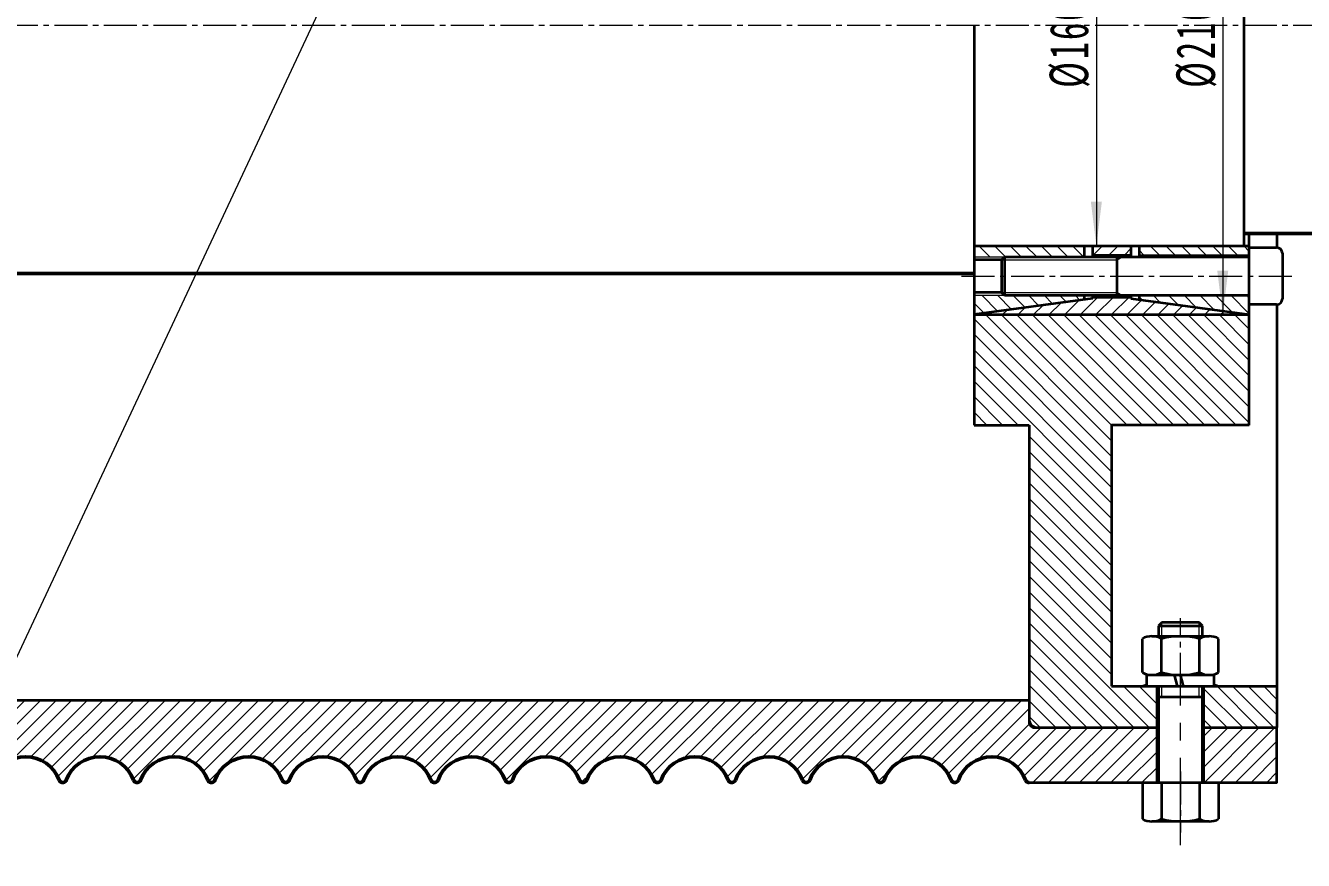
# Model space of a CAD drawing. Header units: millimetres. Extents: x -2378 to 2378, y -1682 to 1682.
# Drawn here: x 52.7 to 516.9, y 616.6 to 919.8 of the extents above; entities that cross this region are included whole.
import ezdxf

# ---------------------------------------------------------------- set-up
doc = ezdxf.new("R2010")
doc.units = ezdxf.units.MM
doc.linetypes.add('CENTER', pattern=[50.799999713897705, 31.75, -6.349999904632568, 6.349999904632568, -6.349999904632568])
doc.linetypes.add('点画线', pattern=[18, 12, -2, 2, -2])
doc.layers.get('0').update_dxf_attribs({"lineweight": 35})
for name, color, linetype, lineweight in [('中心线', 1, 'CENTER', 15), ('中心线层', 1, '点画线', 18), ('剖面线层', 4, 'Continuous', 18), ('尺寸线层', 3, 'Continuous', 18), ('粗实线', 7, 'Continuous', 50), ('粗实线层', 7, 'Continuous', 35), ('细实线', 7, 'Continuous', 18), ('细实线层', 7, 'Continuous', 18)]:
    doc.layers.add(name, color=color, linetype=linetype, lineweight=lineweight)
doc.styles.add('标准', font='', dxfattribs={"width": 0.667})
doc.styles.get('标准').set_extended_font_data('宋体')
doc.dimstyles.new('标准', dxfattribs={"dimscale": 4, "dimtxt": 3.5, "dimasz": 4, "dimexe": 2, "dimexo": 0, "dimtad": 1, "dimdsep": 46, "dimtxsty": '标准', "dimblk": '_CAXARROW', "dimcen": 0, "dimdle": 6, "dimazin": 2, "dimtfac": 0.7071067811865475, "dimtdec": 3, "dimtmove": 2, "dimatfit": 3, "dimfxl": 1, "dimfrac": 2, "dimtolj": 1, "dimarcsym": 1})
pattern_1 = [(45, (0, 0), (-2.82842712474619, 2.82842712474619), [])]
pattern_2 = [(135, (0, 0), (-2.82842712474619, -2.82842712474619), [])]

# ---------------------------------------------------------------- blocks, each defined once
blk = doc.blocks.new('*X3')
at = {"layer": '中心线层'}
blk.add_line((0, -4), (0, 18.1), dxfattribs=at)
at = {"layer": '粗实线层'}
for p, q in [((-10.39230484541326, 14.1), (10.39230484541326, 14.1)), ((-13.85640646055102, 0.9282032302755097), (-13.85640646055102, 13.17179676972449)), ((-6.92820323027551, 0.9282032302755097), (-6.92820323027551, 13.17179676972449)), ((6.92820323027551, 0.9282032302755097), (6.92820323027551, 13.17179676972449)), ((13.85640646055102, 0.9282032302755097), (13.85640646055102, 13.17179676972449)), ((-10.39230484541326, 0), (10.39230484541326, 0))]:
    blk.add_line(p, q, dxfattribs=at)
for centre, radius, start, end in [((-10.39230484541326, 7.17179676972449), 6.928203230275511, 60.00000000000021, 120.0000000000001), ((0, -12.22050807568877), 26.32050807568877, 74.73851957513979, 105.26148042486), ((10.39230484541326, 7.17179676972449), 6.928203230275511, 60.00000000000006, 120.0000000000001), ((-10.39230484541326, 6.92820323027551), 6.928203230275511, 239.9999999999999, 299.9999999999998), ((0, 26.32050807568877), 26.32050807568877, 254.7385195751399, 285.2614804248602), ((10.39230484541326, 6.92820323027551), 6.928203230275509, 239.9999999999999, 299.9999999999998)]:
    blk.add_arc(centre, radius, start, end, dxfattribs=at)
blk = doc.blocks.new('*X18')
at = {"layer": '中心线层', "linetype": '点画线', "lineweight": 18}
blk.add_line((0, -3), (0, 7.1), dxfattribs=at)
at = {"layer": '粗实线层'}
for p, q in [((-12.2, 4.1), (12.2, 4.1)), ((-12.2, 0), (-12.2, 4.1)), ((-12.2, 0), (12.2, 0)), ((-1.061158084920335, 0), (-2.159749773887938, 4.1)), ((0.9189898589722549, 0.5305790424601675), (-0.03743360404726803, 4.1)), ((1.061158084920335, 0), (0.9189898589722549, 0.5305790424601675)), ((12.2, 0), (12.2, 4.1))]:
    blk.add_line(p, q, dxfattribs=at)
blk = doc.blocks.new('*X19')
at = {"layer": '尺寸线层', "linetype": 'Continuous'}
for points in [[(-1772.443633185112, 277.153458607589), (-1756.443633185112, 279.153458607589), (-1756.443633185112, 275.153458607589)], [(787.5565276816749, 277.153458607589), (771.5565276816751, 279.153458607589), (771.5565276816751, 275.153458607589)]]:
    blk.add_hatch(color=0, dxfattribs=at).paths.add_polyline_path(points, flags=0)
at = {"layer": '尺寸线层', "color": 0, "linetype": 'Continuous'}
for p, q in [((-1772.443633185112, 839.3404334212019), (-1772.443633185112, 269.153458607589)), ((787.5565276816748, 479.8404334212155), (787.5565276816749, 269.153458607589)), ((-1772.443633185112, 277.153458607589), (787.5565276816749, 277.153458607589))]:
    blk.add_line(p, q, dxfattribs=at)
at = {"layer": '尺寸线层', "color": 0, "insert": (-492.4435522517185, 286.653458607589), "char_height": 14, "width": 54.71337653631281, "attachment_point": 5, "line_spacing_factor": 1.150569886022795, "style": '标准'}
blk.add_mtext('\\T1.1;2560', dxfattribs=at)
blk = doc.blocks.new('_CAXARROW')
blk.add_hatch(color=0).paths.add_polyline_path([(0, 0), (-1, 0.125), (-1, -0.125)], flags=0)
blk = doc.blocks.new('*X42')
at = {"layer": '尺寸线层', "linetype": 'Continuous'}
for points in [[(1038.508850387997, 1257.534387647764), (1040.508850387997, 1241.534387647764), (1036.508850387997, 1241.534387647764)], [(1038.508850387997, 479.8404334212155), (1040.508850387997, 495.8404334212155), (1036.508850387997, 495.8404334212155)]]:
    blk.add_hatch(color=0, dxfattribs=at).paths.add_polyline_path(points, flags=0)
at = {"layer": '尺寸线层', "color": 0, "linetype": 'Continuous'}
for p, q in [((-247.2896664370928, 1257.534387647764), (1046.508850387997, 1257.534387647764)), ((1038.508850387997, 1257.534387647764), (1038.508850387997, 479.8404334212155)), ((787.5565276816748, 479.8404334212155), (1046.508850387997, 479.8404334212155))]:
    blk.add_line(p, q, dxfattribs=at)
at = {"layer": '尺寸线层', "color": 0, "insert": (1029.008850387997, 868.6874100344896), "char_height": 14, "width": 39.50130502793286, "attachment_point": 5, "rotation": 90, "line_spacing_factor": 1.150569886022795, "style": '标准'}
blk.add_mtext('\\T1.1;778', dxfattribs=at)
blk = doc.blocks.new('*X48')
at = {"layer": '尺寸线层', "linetype": 'Continuous'}
for points in [[(487.556527681671, 1024.836998025671), (489.556527681671, 1008.836998025671), (485.556527681671, 1008.836998025671)], [(487.5565276816786, 814.856998025646), (489.556527681671, 830.8569980256461), (485.556527681671, 830.8569980256459)]]:
    blk.add_hatch(color=0, dxfattribs=at).paths.add_polyline_path(points, flags=0)
at = {"layer": '尺寸线层', "color": 0, "linetype": 'Continuous'}
for p, q in [((463.3862855708625, 1024.83699802567), (495.556527681671, 1024.836998025671)), ((487.556527681671, 1024.836998025671), (487.5565276816786, 814.856998025646)), ((464.863502343304, 814.8569980256452), (495.5565276816786, 814.8569980256462))]:
    blk.add_line(p, q, dxfattribs=at)
at = {"layer": '尺寸线层', "color": 0, "insert": (478.0174215364195, 919.8469975256581), "char_height": 14, "width": 84.40717318435736, "attachment_point": 5, "rotation": 90.00000000000209, "line_spacing_factor": 1.150569886022795, "style": '标准'}
blk.add_mtext('\\T1.1;%%C210H7', dxfattribs=at)
blk = doc.blocks.new('*X49')
at = {"layer": '尺寸线层', "linetype": 'Continuous'}
for points in [[(441.6452631489881, 999.8369980256693), (443.6452631489881, 983.8369980256693), (439.6452631489881, 983.8369980256693)], [(441.6452631489881, 839.8569980256445), (443.6452631489881, 855.8569980256445), (439.6452631489881, 855.8569980256445)]]:
    blk.add_hatch(color=0, dxfattribs=at).paths.add_polyline_path(points, flags=0)
at = {"layer": '尺寸线层', "color": 0, "linetype": 'Continuous'}
for p, q in [((425.4409845077876, 999.8369980256693), (449.6452631489881, 999.8369980256693)), ((441.6452631489881, 999.8369980256693), (441.6452631489881, 839.8569980256445)), ((426.422036868111, 839.8569980256445), (449.6452631489881, 839.8569980256445))]:
    blk.add_line(p, q, dxfattribs=at)
at = {"layer": '尺寸线层', "color": 0, "insert": (431.9888385679825, 919.8469975256569), "char_height": 14, "width": 84.40717318435759, "attachment_point": 5, "rotation": 90, "line_spacing_factor": 1.150569886022795, "style": '标准'}
blk.add_mtext('\\T1.1;%%C160h8', dxfattribs=at)
blk = doc.blocks.new('*X70')
at = {"layer": '细实线层', "color": 0}
blk.add_line((0, 0), (442.4571252806073, 945.812391235053), dxfattribs=at)

msp = doc.modelspace()

# ---------------------------------------------------------------- hatches: boundary and pattern name
at = {"layer": '剖面线层'}
h = msp.add_hatch(dxfattribs=at)
h.set_pattern_fill('无图案', color=256, scale=4, angle=135, style=0, pattern_type=0)
h.set_pattern_definition(pattern_2)
h.paths.add_polyline_path([(397.2082474226736, 835.8569980256452), (397.2082474226736, 838.6484710074728), (397.2082474226736, 839.8569980256443), (437.2082474226736, 839.8569980256443), (437.2082474226736, 835.8569980256452), (408.2582474226729, 835.8569980256452)], flags=0)
h.paths.add_polyline_path([(397.2082474226736, 814.8569980256452), (397.2082474226736, 820.0023922961536), (397.2082474226736, 821.8569980256452), (408.2582474226747, 821.8569980256452), (437.2082474226736, 821.8569980256443), (440.2082474226736, 821.8569980256452), (440.2082474226736, 821.2369980256444), (440.2082474226736, 820.7369980256444), (402.2082474226736, 815.5407189558782)], flags=0)
h = msp.add_hatch(dxfattribs=at)
h.set_pattern_fill('无图案', color=256, scale=4, angle=45, style=0, pattern_type=0)
h.set_pattern_definition(pattern_1)
h.paths.add_polyline_path([(440.2082474226736, 836.4769980256442), (440.2082474226736, 837.4764317741901), (440.2082474226736, 839.8569980256443), (454.2082474226736, 839.8569980256443), (454.2082474226736, 836.4769980256442)], flags=0)
h.paths.add_polyline_path([(402.2082474226736, 815.5407189558782), (420.0316153317399, 817.9779608932104), (440.2082474226736, 820.7369980256444), (440.2082474226736, 821.2369980256444), (454.2082474226736, 821.2369980256444), (454.2082474226736, 820.7369980256444), (492.2082474226736, 815.5407189558782), (492.2082474226736, 814.8569980256452), (402.2082474226736, 814.8569980256452)], flags=0)
h = msp.add_hatch(dxfattribs=at)
h.set_pattern_fill('无图案', color=256, scale=4, angle=135, style=0, pattern_type=0)
h.set_pattern_definition(pattern_2)
h.paths.add_polyline_path([(492.2082474226718, 815.5407189558782), (468.1513993613262, 818.8303530628709), (454.2082474226736, 820.7369980256444), (454.2082474226736, 821.2369980256444), (454.2082474226736, 821.8569980256443), (457.2082474226736, 821.8569980256443), (497.2082474226736, 821.8569980256425), (497.2082474226736, 818.5219980256434), (497.2082474226736, 814.8569980256452)], flags=0)
h.paths.add_polyline_path([(457.2082474226736, 836.3569980256443), (457.2082474226736, 838.222274922643), (457.2082474226736, 839.8569980256443), (495.2082474226772, 839.8569980256452), (497.2082474226736, 839.8569980256452), (497.2082474226736, 839.1909118670228), (497.2082474226736, 836.3569980256425)], flags=0)
h = msp.add_hatch(dxfattribs=at)
h.set_pattern_fill('无图案', color=256, scale=4, angle=45, style=0, pattern_type=0)
h.set_pattern_definition(pattern_1)
edge = h.paths.add_edge_path(flags=0)
edge.add_line((-232.2917525773247, 646.2431780745388), (-232.2917525773247, 658.7397051610805))
edge.add_line((-232.2917525773247, 658.7397051610805), (-232.2917525773247, 674.846998025655))
edge.add_line((-232.2917525773247, 674.846998025655), (-224.6618434248759, 674.846998025655))
edge.add_line((-224.6618434248759, 674.846998025655), (-218.7917525773246, 674.846998025655))
edge.add_line((-218.7917525773246, 674.846998025655), (417.2082474226754, 674.8469980256568))
edge.add_line((417.2082474226753, 674.8469980256568), (417.2082474226754, 667.8469977352391))
edge.add_line((417.2082474226754, 667.8469977352391), (417.2082474226754, 666.8469980208747))
edge.add_arc((419.2082474181915, 666.8469980208746), 1.999999995516191, 180, 270.0000002671023)
edge.add_line((419.2082819263742, 664.8469980256568), (420.2082949553537, 664.8469980256568))
edge.add_line((420.2082949553537, 664.8469980256568), (463.7082474226764, 664.8469980256568))
edge.add_line((463.7082474226764, 664.8469980256568), (463.7082474226754, 644.8469980256532))
edge.add_line((463.7082474226754, 644.8469980256551), (458.3518409621266, 644.8469980256549))
edge.add_line((458.3518409621266, 644.8469980256549), (417.2082474225967, 644.8469980256532))
edge.add_arc((417.2082474228358, 646.2431780748178), 1.396180049122563, 200.3231368272834, 269.9999999901886, ccw=False)
edge.add_arc((403.7082474225973, 641.2431780745311), 13.00000000000187, 20.32313682969112, 159.6768631703203)
edge.add_arc((390.2082474226752, 646.2431780744347), 1.396180048778128, 270, 339.67686317311257, ccw=False)
edge.add_arc((390.2082474228355, 646.2431780748177), 1.396180049122449, 200.3231368272815, 269.9999999901956, ccw=False)
edge.add_arc((376.7082474225972, 641.243178074531), 13.00000000000202, 20.32313682968713, 159.6768631703155)
edge.add_arc((363.2082474226754, 646.2431780744332), 1.396180048777678, 269.99999999999534, 339.6768631731356, ccw=False)
edge.add_arc((363.2082474228358, 646.2431780748169), 1.396180049122563, 200.3231368272834, 269.9999999901886, ccw=False)
edge.add_arc((349.7082474225972, 641.243178074531), 13.00000000000202, 20.32313682968713, 159.6768631703155)
edge.add_arc((336.2082474226754, 646.2431780744339), 1.396180048777996, 270, 339.6768631731205, ccw=False)
edge.add_arc((336.2082474228357, 646.2431780748167), 1.396180049122222, 200.3231368272735, 269.9999999901979, ccw=False)
edge.add_arc((322.7082474225972, 641.243178074531), 13.00000000000198, 20.32313682968452, 159.6768631703129)
edge.add_arc((309.2082474226772, 646.2431780744331), 1.396180048777757, 269.9999999999976, 339.67686317312683, ccw=False)
edge.add_arc((309.2082474228355, 646.2431780748165), 1.396180049122108, 200.3231368272708, 269.99999999020264, ccw=False)
edge.add_arc((295.7082474225972, 641.243178074531), 13.00000000000205, 20.32313682968816, 159.6768631703156)
edge.add_arc((282.2082474226772, 646.2431780744341), 1.396180048777956, 270.00000000000233, 339.6768631731249, ccw=False)
edge.add_arc((282.2082474228355, 646.2431780748165), 1.396180049122222, 200.3231368272795, 269.9999999902049, ccw=False)
edge.add_arc((268.7082474225972, 641.2431780745312), 13.00000000000195, 20.32313682968405, 159.6768631703133)
edge.add_arc((255.2082474226771, 646.2431780744332), 1.396180048777889, 270.00000000000114, 339.6768631731189, ccw=False)
edge.add_arc((255.2082474228354, 646.2431780748163), 1.396180049121995, 200.323136827272, 269.99999999020724, ccw=False)
edge.add_arc((241.7082474225973, 641.2431780745301), 13.00000000000201, 20.32313682968341, 159.6768631703118)
edge.add_arc((228.2082474226755, 646.2431780744289), 1.396180048777931, 270.00000000000466, 339.67686317313445, ccw=False)
edge.add_arc((228.2082474228354, 646.2431780748163), 1.396180049121995, 200.323136827272, 269.99999999020724, ccw=False)
edge.add_arc((214.7082474225973, 641.2431780745301), 13.00000000000203, 20.32313682968658, 159.676863170314)
edge.add_arc((201.2082474226752, 646.2431780744332), 1.396180048777931, 270.00000000000466, 339.67686317313445, ccw=False)
edge.add_arc((201.2082474228353, 646.2431780748163), 1.396180049121995, 200.3231368272724, 269.99999999020724, ccw=False)
edge.add_arc((187.7082474225971, 641.2431780745301), 13.00000000000203, 20.32313682968658, 159.6768631703128)
edge.add_arc((174.2082474226774, 646.2431780744339), 1.396180048777717, 269.99999999999534, 339.6768631731312, ccw=False)
edge.add_arc((174.2082474228354, 646.2431780748163), 1.396180049121995, 200.323136827272, 269.9999999902061, ccw=False)
edge.add_arc((160.7082474225972, 641.2431780745301), 13.00000000000195, 20.32313682968405, 159.6768631703134)
edge.add_arc((147.2082474226773, 646.2431780744337), 1.396180048777744, 269.9999999999965, 339.6768631731316, ccw=False)
edge.add_arc((147.2082474228354, 646.2431780748165), 1.396180049121995, 200.3231368272776, 269.99999999020264, ccw=False)
edge.add_arc((133.7082474225972, 641.2431780745302), 13.00000000000199, 20.3231368296861, 159.6768631703134)
edge.add_arc((120.2082474226771, 646.2431780744338), 1.39618004877797, 270.0000000000041, 339.6768631731301, ccw=False)
edge.add_arc((120.2082474228356, 646.2431780748168), 1.396180049122449, 200.3231368272811, 269.9999999901927, ccw=False)
edge.add_arc((106.7082474225972, 641.2431780745302), 13.00000000000196, 20.3231368296851, 159.6768631703144)
edge.add_arc((93.2082474226773, 646.2431780744334), 1.396180048777704, 269.99999999999704, 339.676863173131, ccw=False)
edge.add_arc((93.20824742283564, 646.2431780748168), 1.396180049122449, 200.3231368272859, 269.9999999901915, ccw=False)
edge.add_arc((79.70824742259715, 641.2431780745302), 13.000000000002, 20.32313682968396, 159.6768631703124)
edge.add_arc((66.2082474226773, 646.2431780744336), 1.396180048777757, 269.9999999999965, 339.67686317312683, ccw=False)
edge.add_arc((66.20824742291549, 646.2431780748166), 1.396180049122108, 200.3231368272815, 269.9999999902008, ccw=False)
edge.add_arc((52.70824742267722, 641.2431780745302), 13.00000000000196, 20.3231368296851, 159.6768631703144)
edge.add_arc((39.20824742275533, 646.2431780744338), 1.396180048777983, 270.0000000000038, 339.6768631731303, ccw=False)
edge.add_arc((39.20824742291562, 646.2431780748168), 1.396180049122449, 200.3231368272815, 269.9999999901939, ccw=False)
edge.add_arc((25.70824742267725, 641.2431780745302), 13.00000000000196, 20.3231368296851, 159.6768631703144)
edge.add_arc((12.20824742275537, 646.243178074433), 1.39618004877794, 270.0000000000018, 339.6768631731296, ccw=False)
edge.add_arc((12.20824742291535, 646.2431780748154), 1.396180049121995, 200.3231368272723, 269.9999999902067, ccw=False)
edge.add_arc((-1.291752577322802, 641.2431780745301), 13.00000000000203, 20.32313682968444, 159.6768631703128)
edge.add_arc((-14.79175257724471, 646.2431780744329), 1.396180048777973, 270.00000000000387, 339.67686317313013, ccw=False)
edge.add_arc((-14.79175257708434, 646.2431780748159), 1.396180049122449, 200.3231368272809, 269.9999999901931, ccw=False)
edge.add_arc((-28.29175257732278, 641.2431780745303), 13.00000000000196, 20.32313682968509, 159.6768631703134)
edge.add_arc((-41.79175257724446, 646.2431780744325), 1.396180048777664, 269.99999999999443, 339.67686317313536, ccw=False)
edge.add_arc((-41.79175257708468, 646.2431780748154), 1.396180049121995, 200.3231368272679, 269.9999999902093, ccw=False)
edge.add_arc((-55.29175257732285, 641.2431780745303), 13.00000000000196, 20.32313682968402, 159.6768631703134)
edge.add_arc((-68.79175257724452, 646.2431780744325), 1.396180048777691, 269.9999999999959, 339.6768631731308, ccw=False)
edge.add_arc((-68.79175257708468, 646.2431780748154), 1.396180049121995, 200.3231368272724, 269.9999999902067, ccw=False)
edge.add_arc((-82.29175257732285, 641.2431780745303), 13.00000000000197, 20.32313682968508, 159.6768631703134)
edge.add_arc((-95.79175257724457, 646.2431780744326), 1.39618004877777, 269.99999999999704, 339.67686317312706, ccw=False)
edge.add_arc((-95.79175257708451, 646.2431780748155), 1.396180049122222, 200.3231368272694, 269.9999999901991, ccw=False)
edge.add_arc((-109.2917525773228, 641.2431780745289), 13.00000000000204, 20.3231368296855, 159.676863170315)
edge.add_arc((-122.7917525772445, 646.2431780744325), 1.396180048777678, 269.9999999999947, 339.6768631731356, ccw=False)
edge.add_arc((-122.7917525770847, 646.2431780748154), 1.396180049121995, 200.3231368272728, 269.9999999902049, ccw=False)
edge.add_arc((-136.2917525773228, 641.2431780745301), 13.00000000000196, 20.3231368296851, 159.6768631703155)
edge.add_arc((-149.7917525772445, 646.2431780744326), 1.396180048777744, 269.9999999999965, 339.6768631731316, ccw=False)
edge.add_arc((-149.7917525770847, 646.2431780748154), 1.396180049121995, 200.3231368272724, 269.99999999020724, ccw=False)
edge.add_arc((-163.2917525773228, 641.2431780745301), 13.00000000000198, 20.32313682968452, 159.6768631703149)
edge.add_arc((-176.7917525772445, 646.2431780744326), 1.396180048777717, 269.99999999999534, 339.6768631731312, ccw=False)
edge.add_arc((-176.7917525770846, 646.2431780748155), 1.396180049122222, 200.3231368272799, 269.99999999020145, ccw=False)
edge.add_arc((-190.2917525773228, 641.2431780745293), 13.00000000000199, 20.3231368296861, 159.6768631703156)
edge.add_arc((-203.7917525772448, 646.2431780744331), 1.396180048778157, 270.0000000000093, 339.6768631731329, ccw=False)
edge.add_arc((-203.7917525770847, 646.2431780748154), 1.396180049122108, 200.3231368272768, 269.9999999902038, ccw=False)
edge.add_arc((-217.2917525773228, 641.243178074529), 13.00000000000198, 20.32313682968559, 159.676863170316)
edge.add_arc((-230.7917525772446, 646.2431780744326), 1.396180048777732, 269.9999999999965, 339.6768631731464, ccw=False)
edge.add_arc((-230.7917525770845, 646.2431780748155), 1.396180049122222, 200.3231368272739, 269.9999999901968, ccw=False)
edge.add_arc((-244.2917525767261, 641.243178074725), 12.99999999937432, 20.32313682976815, 22.61986494826556)
h = msp.add_hatch(dxfattribs=at)
h.set_pattern_fill('无图案', color=256, scale=4, angle=45, style=0, pattern_type=0)
h.set_pattern_definition(pattern_1)
h.paths.add_polyline_path([(480.7082474226754, 664.8338688167678), (480.7082474226754, 655.0350212544927), (480.7082474226754, 644.833868816766), (486.0646538832243, 644.8338688167669), (507.2082474226754, 644.8338688167678), (507.2082474226754, 664.8338688167678)], flags=0)

# ---------------------------------------------------------------- linework, layer by layer
at = {"layer": '中心线'}
msp.add_line((472.2082474226772, 622.0883348222278), (472.2082474226772, 707.8202935843156), dxfattribs=at)
at = {"layer": '中心线层', "linetype": '点画线', "lineweight": 18}
msp.add_line((831.1823319142914, 919.840433421211), (-611.3516742028514, 919.84043342121), dxfattribs=at)
at = {"layer": '中心线层'}
for p, q in [((392.6563209524448, 828.8569980256458), (512.8101738929025, 828.8569980256422)), ((472.2082474226772, 648.846998025655), (472.2082474226772, 626.7469980256556))]:
    msp.add_line(p, q, dxfattribs=at)
at = {"layer": '粗实线'}
for p, q in [((495.2082474226754, 844.3338688167705), (549.3781206282401, 844.3338688167714)), ((397.2082474226736, 829.8338688167678), (-282.7917525773264, 829.8338688167678))]:
    msp.add_line(p, q, dxfattribs=at)
for centre, radius, start, end in [((52.7082474226772, 641.2431780745301), 13.00000000000202, 20.32313682968555, 159.6768631703139), ((79.70824742259717, 641.2431780745301), 13.00000000000202, 20.32313682968445, 159.6768631703119), ((106.7082474225972, 641.2431780745301), 13.00000000000201, 20.32313682968559, 159.6768631703139), ((133.7082474225972, 641.2431780745301), 13.00000000000201, 20.32313682968653, 159.6768631703129), ((160.7082474225972, 641.2431780745301), 13.00000000000202, 20.32313682968409, 159.6768631703134), ((187.7082474225972, 641.2431780745301), 13.00000000000202, 20.32313682968666, 159.6768631703129), ((214.7082474225972, 641.2431780745301), 13.00000000000203, 20.32313682968649, 159.6768631703139), ((241.7082474225972, 641.2431780745301), 13.00000000000202, 20.32313682968328, 159.6768631703117), ((268.7082474225973, 641.243178074531), 13.00000000000199, 20.32313682968508, 159.6768631703125), ((295.7082474225972, 641.243178074531), 13.00000000000203, 20.32313682968816, 159.6768631703156), ((322.7082474225972, 641.243178074531), 13.00000000000199, 20.32313682968452, 159.6768631703129), ((349.7082474225972, 641.243178074531), 13.00000000000199, 20.32313682968713, 159.6768631703155), ((376.7082474225972, 641.243178074531), 13.00000000000199, 20.32313682968713, 159.6768631703155), ((403.7082474225973, 641.243178074531), 13.00000000000199, 20.3231368296915, 159.6768631703198), ((66.2082474229155, 646.2431780748166), 1.396180049122108, 200.3231368272859, 269.9999999902008), ((66.20824742267722, 646.2431780744337), 1.396180048777863, 270, 339.6768631731233), ((93.20824742283546, 646.2431780748166), 1.396180049122222, 200.3231368272747, 269.9999999901974), ((93.2082474226772, 646.2431780744337), 1.396180048777863, 270, 339.6768631731278), ((120.2082474228355, 646.2431780748166), 1.396180049122222, 200.3231368272789, 269.9999999901991), ((120.2082474226772, 646.2431780744337), 1.396180048777851, 270, 339.676863173133), ((147.2082474228355, 646.2431780748166), 1.396180049122108, 200.3231368272859, 269.9999999902014), ((147.2082474226772, 646.2431780744337), 1.396180048777863, 270, 339.6768631731285), ((174.2082474228355, 646.2431780748166), 1.396180049122222, 200.3231368272756, 269.9999999902038), ((174.2082474226772, 646.2431780744337), 1.396180048777863, 270, 339.6768631731285), ((201.2082474228355, 646.2431780748166), 1.396180049122222, 200.3231368272839, 269.9999999902026), ((201.2082474226754, 646.2431780744337), 1.396180048777851, 270, 339.6768631731333), ((228.2082474228355, 646.2431780748166), 1.396180049122222, 200.3231368272839, 269.9999999902026), ((228.2082474226773, 646.2431780744337), 1.396180048777851, 270, 339.6768631731341), ((255.2082474228355, 646.2431780748166), 1.396180049122222, 200.3231368272835, 269.9999999902026), ((255.2082474226773, 646.2431780744337), 1.396180048777889, 270, 339.6768631731193), ((282.2082474228355, 646.2431780748166), 1.396180049122222, 200.323136827276, 269.9999999902049), ((282.2082474226772, 646.2431780744337), 1.396180048777863, 270, 339.6768631731293), ((309.2082474228355, 646.2431780748166), 1.396180049122222, 200.3231368272708, 269.9999999902026), ((309.2082474226772, 646.2431780744337), 1.396180048777903, 270, 339.676863173124), ((336.2082474228355, 646.2431780748166), 1.396180049122222, 200.3231368272735, 269.999999990198), ((336.2082474226754, 646.2431780744337), 1.396180048777863, 270, 339.6768631731277), ((363.2082474228355, 646.2431780748166), 1.396180049122222, 200.32313682727, 269.9999999902003), ((363.2082474226754, 646.2431780744337), 1.396180048777863, 270, 339.6768631731285), ((390.2082474228355, 646.2431780748175), 1.396180049122222, 200.3231368272779, 269.999999990198), ((390.2082474226754, 646.2431780744346), 1.396180048777863, 270, 339.6768631731189), ((417.2082474228355, 646.2431780748175), 1.396180049122222, 200.3231368272787, 269.9999999902003)]:
    msp.add_arc(centre, radius, start, end, dxfattribs=at)
at = {"layer": '粗实线层'}
for p, q in [((495.2082474226736, 999.8369980256712), (495.2082474226772, 839.8569980256452)), ((397.2082474226754, 919.8469980256559), (397.2082474226736, 774.7478674732511)), ((397.2082474226754, 919.8469980256559), (397.2082474226754, 819.9718030178556)), ((397.2082474226754, 919.8469980256559), (397.2082474226754, 844.8469980256559)), ((497.2082474226754, 774.747867473252), (497.2082474226736, 844.3469980256568)), ((497.2082474226754, 824.8469980256568), (497.2082474226754, 844.3338688167705)), ((497.2082474226754, 774.747867473252), (497.2082474226754, 844.3338688167705)), ((507.2082474226736, 844.3338688167714), (507.2082474226736, 839.1898257083976)), ((397.2082474226736, 839.8569980256443), (497.2082474226736, 839.8569980256452)), ((407.2082474226736, 834.806998025646), (408.2582474226729, 835.8569980256452)), ((408.2582474226729, 835.8569980256452), (497.2082474226736, 835.8569980256434)), ((408.2582474226729, 835.8569980256452), (497.2082474226736, 835.8569980256425)), ((408.2582474226729, 835.8569980256452), (408.2582474226747, 821.8569980256452)), ((437.2082474226736, 839.8569980256443), (437.2082474226736, 835.8569980256452)), ((440.2082474226736, 839.8569980256443), (440.2082474226736, 835.8569980256452)), ((440.2082474226736, 836.4769980256442), (454.2082474226736, 836.4769980256442)), ((449.2082474226736, 821.8569980256443), (449.2082474226736, 835.8569980256443)), ((454.2082474226736, 839.8569980256443), (454.2082474226736, 835.8569980256443)), ((457.2082474226736, 839.8569980256443), (457.2082474226736, 835.8569980256443)), ((457.2082474226736, 836.3569980256443), (497.2082474226736, 836.3569980256425)), ((497.2082474226736, 839.1909118670228), (507.1412488050028, 839.1909118670219)), ((509.2082474226736, 837.1239118670219), (509.2082474226736, 820.5879118670218)), ((407.2082474226736, 834.806998025646), (397.2082474226736, 834.806998025646)), ((407.2082474226736, 834.806998025646), (407.2082474226736, 822.9069980256454)), ((407.2082474226736, 822.9069980256463), (397.2082474226736, 822.9069980256463)), ((407.2082474226736, 822.9069980256454), (408.2582474226747, 821.8569980256452)), ((408.2582474226747, 821.8569980256452), (497.2082474226736, 821.8569980256425)), ((437.2082474226736, 821.8569980256452), (437.2082474226736, 820.3438405735151)), ((440.2082474226736, 821.8569980256452), (440.2082474226736, 820.7369980256444)), ((454.2082474226736, 821.8569980256443), (454.2082474226736, 820.7369980256444)), ((457.2082474226736, 821.8569980256443), (457.2082474226736, 820.3438405735151)), ((440.2082474226736, 820.7369980256444), (397.2082474226736, 814.8569980256452)), ((440.2082474226736, 821.2369980256444), (454.2082474226736, 821.2369980256444)), ((454.2082474226736, 820.7369980256444), (497.2082474226736, 814.8569980256452)), ((507.1412460621141, 818.5219980256434), (497.2082474226736, 818.5219980256434)), ((507.2082474226736, 818.5219980256425), (507.2082474226754, 679.8469980256559)), ((397.2082474226736, 814.8569980256452), (497.2082474226754, 814.8569980256452)), ((402.2082474226736, 815.5407189558782), (402.2082474226736, 814.8569980256452)), ((492.2082474226736, 815.5407189558782), (492.2082474226736, 814.8569980256452)), ((397.2082474226754, 774.7478674732511), (417.2082474226754, 774.7478674732511)), ((417.2082474226736, 774.7478674732511), (417.2082474226754, 666.8469980208747)), ((447.2082474226736, 774.747867473252), (447.2082474226772, 679.8469980256559)), ((497.2082474226754, 774.747867473252), (447.2082474226736, 774.747867473252)), ((465.4082474226743, 703.0381320673787), (464.2082474226754, 701.8381320673789)), ((464.2082474226754, 701.8381320673789), (464.2082474226754, 692.1381320673781)), ((464.2082474226754, 701.8381320673789), (480.2082474226754, 701.8381320673789)), ((479.0082474226747, 703.0381320673787), (465.4082474226743, 703.0381320673787)), ((480.2082474226754, 701.8381320673789), (479.0082474226747, 703.0381320673787)), ((480.2082474226754, 692.1381320673781), (480.2082474226754, 701.8381320673789)), ((447.2082474226772, 679.8469980256559), (507.2082474226772, 679.8469980256559)), ((463.7082474226754, 644.8469980256532), (463.7082474226772, 679.8469980256568)), ((464.2082474226772, 679.8469980256577), (464.2082474226772, 644.846998025655)), ((480.2082474226754, 644.8469980256532), (480.2082474226772, 679.8469980256568)), ((480.2082474226772, 644.8469980256532), (480.2082474226772, 679.8469980256568)), ((480.2082474226772, 644.846998025655), (480.2082474226772, 679.8469980256586)), ((480.2082474226772, 644.8469980256532), (480.2082474226772, 679.8469980256568)), ((480.2082474226772, 644.846998025655), (480.2082474226772, 679.8469980256586)), ((507.2082474226772, 679.8469980256559), (507.2082474226772, 664.8469980256568)), ((-218.7917525773246, 674.846998025655), (417.2082474226754, 674.8469980256568)), ((480.2082474226754, 675.8607041132736), (464.2082474226754, 675.8607041132736)), ((419.2082819263742, 664.8469980256568), (464.2082474226772, 664.8469980256568)), ((480.2082474226772, 664.8469980256568), (507.2082474226772, 664.8469980256568)), ((417.2082474225967, 644.8469980256532), (507.2082474226772, 644.8469980256568)), ((458.3518409621265, 644.8469980241025), (458.3518409621265, 631.6752012559309)), ((465.280044192401, 644.8469980241025), (465.280044192401, 631.6752012559309)), ((479.1364506529535, 644.8469980241025), (479.1364506529535, 631.6752012559309)), ((486.0646538832279, 644.8469980241025), (486.0646538832279, 631.6752012559309)), ((482.6005522680898, 630.7469980256556), (461.8159425772647, 630.7469980256546)), ((480.2082445382021, 630.7469980256546), (464.2082445382021, 630.7469980256546))]:
    msp.add_line(p, q, dxfattribs=at)
msp.add_lwpolyline([(480.2082474226754, 644.8469980256568), (507.2082474226772, 644.8469980256568), (507.2082474226772, 664.8469980256568)], dxfattribs=at)
for centre, radius, start, end in [((507.1412474226727, 837.1239118670219), 2.066999999999098, 0, 89.99996168278682), ((507.1412474226727, 820.5879118670218), 2.067, 270, 3.151318813564141e-12), ((420.2082474246363, 667.8469980272412), 3.000000001960871, 180.0000000000022, 269.9999999322578), ((419.2082474181916, 666.8469980208747), 1.999999995516191, 180.0000000000033, 270.0000002671006), ((461.8159425772647, 637.6752012559309), 6.928203230275511, 240.0000000000074, 300.0000000000066), ((472.2082474226772, 657.0675061013444), 26.32050807568877, 254.7385195751166, 285.2614804248367), ((482.6005522680898, 637.6752012559309), 6.928203230275511, 239.9999999999887, 299.9999999999889)]:
    msp.add_arc(centre, radius, start, end, dxfattribs=at)
at = {"layer": '细实线'}
for p, q in [((397.2082474226736, 835.8569980256452), (408.2582474226729, 835.8569980256452)), ((397.2082474226736, 821.8569980256452), (408.2582474226729, 821.8569980256452))]:
    msp.add_line(p, q, dxfattribs=at)
at = {"layer": '细实线层'}
for p, q in [((449.2082474226736, 834.8069980256441), (451.0269007706211, 835.8569980256443)), ((407.2082474226736, 834.806998025646), (449.2082474226736, 834.8069980256441)), ((407.2082474226736, 822.9069980256454), (449.2082474226736, 822.9069980256445)), ((449.2082474226736, 822.9069980256445), (451.0269007706211, 821.8569980256443))]:
    msp.add_line(p, q, dxfattribs=at)
at = {"layer": '细实线层', "linetype": 'Continuous', "lineweight": 18}
for p, q in [((465.4082474226761, 675.8607041132736), (465.4082474226761, 679.8469980256577)), ((479.0082474226765, 675.8607041132736), (479.0082474226765, 679.8469980256577))]:
    msp.add_line(p, q, dxfattribs=at)

# ---------------------------------------------------------------- dimensions: what is measured, and where the dimension line sits
at = {"layer": '尺寸线层'}
for base, p1, p2, angle, text, picture, middle in [((487.5565276816786, 814.856998025646), (463.3862855708625, 1024.83699802567), (464.863502343304, 814.8569980256452), 90.00000000000209, '%%C210H7', '*X48', (487.5565276816748, 919.8469980256584)), ((441.6452631489881, 839.8569980256445), (425.4409845077876, 999.8369980256693), (426.422036868111, 839.8569980256445), 90, '%%C160h8', '*X49', (441.6452631489881, 919.846998025657))]:
    dim = msp.add_linear_dim(base=base, p1=p1, p2=p2, angle=angle, text=text, dimstyle='标准', override={"dimsah": 1, "dimtfill": 1, "dimtzin": 8}, dxfattribs=at)
    dim.commit()
    dim.dimension.update_dxf_attribs({"geometry": picture, "text_midpoint": middle})

# ---------------------------------------------------------------- next in the draw order: wipeouts: each hides what was drawn before it
msp.add_wipeout([(486.0646596062164, 684.8752012559337), (486.0646596062164, 692.4124980256582), (486.0646596062164, 692.4124980256582), (486.0646596062164, 697.1187947953828), (486.0646596062164, 697.1187947953828), (485.9594175681379, 697.1783378756484), (485.85315238889433, 697.2360351603919), (485.7458964378886, 697.2918690744611), (485.63768238632235, 697.345822610305), (485.52854319724395, 697.3978793331538), (485.41851211550784, 697.4480233860256), (485.3076226576472, 697.4962394945562), (485.1959086016652, 697.5425129716516), (485.0834039767456, 697.5868297219625), (484.97014305288684, 697.6291762461776), (484.8561603304636, 697.6695396451353), (484.74149052971717, 697.7079076237534), (484.6261685801798, 697.7442684947736), (484.51022961003457, 697.7786111823226), (484.3937089354148, 697.8109252252852), (484.2766420496467, 697.8412007804906), (484.1590646124377, 697.8694286257115), (484.04101243901425, 697.895600162473), (483.92252148921204, 697.9197074186711), (483.80362785652216, 697.9417430510022), (483.6843677570968, 697.9617003471994), (483.5647775187176, 697.9795732280767), (483.4448935697297, 697.9953562493816), (483.32475242794527, 698.0090446034529), (483.20439068952004, 698.0206341206853), (483.0838450178053, 698.0301212707996), (482.96315213218054, 698.0375031639178), (482.84234879686784, 698.0427775514441), (482.72147180973354, 698.0459428267487), (482.60055799107863, 698.0469980256582), (482.60055799107863, 698.0469980256582), (472.20825314566537, 698.0469980256582), (472.20825314566537, 698.0469980256582), (461.81594830025216, 698.0469980256582), (461.8159480406948, 698.0469980256581), (461.69503423073013, 698.0459428223697), (461.574157252357, 698.0427775429895), (461.45335392586884, 698.0375031516921), (461.33266104912383, 698.0301212551077), (461.2121153863361, 698.0206341018336), (461.09175365687713, 698.0090445817481), (460.97161252409035, 697.9953562251304), (460.8517285841235, 697.9795732015863), (460.7321383547808, 697.9617003187767), (460.6128782643993, 697.9417430209544), (460.49398464075267, 697.9197073873047), (460.3754936999853, 697.895600130094), (460.25744153558037, 697.8694285926251), (460.13986410736555, 697.8412007470013), (460.0227972305595, 697.810925191696), (459.90627656486174, 697.7786111489355), (459.79033760359073, 697.7442684618891), (459.67501566287217, 697.7079075916703), (459.5603458708813, 697.6695396141507), (459.4463631571426, 697.6291762165864), (459.3331022418899, 697.5868296940574), (459.2205976254902, 697.5425129457232), (459.1088835779347, 697.4962394708922), (458.9979941283995, 697.4480233649114), (458.88796305488034, 697.3978793148715), (458.77882387390326, 697.345822595134), (458.67060983031547, 697.2918690626774), (458.5633538871581, 697.2360351522682), (458.4570887156256, 697.178337871454), (458.3518466851143, 697.1187947953827), (458.3518466851143, 697.1187947953827), (458.3518466851143, 692.4124980256582), (458.3518466851143, 692.4124980256582), (458.3518466851144, 684.8752012559337), (458.3518466851144, 684.8752012559337), (458.4570887266683, 684.8156581737414), (458.56335390945344, 684.7579608871935), (458.67060986406386, 684.7021269714432), (458.7788239192944, 684.6481734340437), (458.88796311209353, 684.5961167097659), (458.99799419760365, 684.5459726555932), (459.1088836592878, 684.4977565458918), (459.2205977191399, 684.4514830677564), (459.3331023479726, 684.4071663165374), (459.446363275784, 684.364819791548), (459.5603460021959, 684.3244563919504), (459.67501580696353, 684.286088412828), (459.79033776055115, 684.2497275414395), (459.9062767347722, 684.2153848536598), (460.02279741348974, 684.1830708106045), (460.1398643033739, 684.1527952554449), (460.25744174471373, 684.124567410409), (460.3754939222791, 684.0983958739724), (460.4939848762308, 684.0742886182394), (460.6128785130741, 684.0522529865137), (460.7321386166531, 684.0322956910632), (460.8517288591825, 684.0144228110731), (460.9716128123136, 683.9986397907966), (461.09175395823047, 683.9849514378948), (461.21211570077384, 683.9733619219729), (461.33266137658853, 683.96387477331), (461.4533542662915, 683.9564928817836), (461.57415760565715, 683.9512184959893), (461.69503459681533, 683.9480532225565), (461.81594841946145, 683.9469980256582), (461.81594830025216, 683.9469980256582), (472.20825314566537, 683.9469980256582), (472.20825314566537, 683.9469980256582), (482.60055799107863, 683.9469980256582), (482.60055835814813, 683.9469980256582), (482.7214721645132, 683.9480532307605), (482.84234913925735, 683.9512185118289), (482.9631524620903, 683.9564929046885), (483.0838453351572, 683.9638748027082), (483.20439099424726, 683.9733619572914), (483.3247527199922, 683.9849514785589), (483.44489384905194, 683.9986398362312), (483.56477778528216, 684.0144228607029), (483.68436801088194, 684.0322957443126), (483.8036280975174, 684.0522530428082), (483.92252171741814, 684.0742886770042), (484.0410126544432, 684.0983959346343), (484.1590648151126, 684.124567472396), (484.2766422396018, 684.152795318187), (484.3937091126957, 684.1830708735334), (484.5102297746978, 684.2153849162103), (484.62616873229297, 684.2497276030484), (484.74149066935865, 684.2860884729353), (484.85616045772286, 684.3244564499998), (484.9701431678643, 684.3648198469872), (485.0834040795522, 684.4071663688176), (485.1959086924228, 684.4514831163332), (485.30762273648804, 684.4977565902262), (485.4185121825748, 684.5459726951509), (485.52854325269027, 684.5961167440175), (485.63768243031166, 684.6481734624665), (485.7458964705947, 684.7021269935199), (485.8531524105012, 684.7579609024131), (485.9594175788395, 684.8156581815998)]).dxf.layer = '粗实线层'

# ---------------------------------------------------------------- next in the draw order: linework, layer by layer
at = {"layer": '细实线层', "linetype": 'Continuous', "lineweight": 18}
for p, q in [((465.4082474226743, 698.0469980256585), (465.4082474226743, 703.0512612762641)), ((465.4082474226743, 699.0381320673778), (465.4082474226743, 703.0381320673787)), ((479.0082474226747, 698.0469980256585), (479.0082474226747, 703.0512612762641)), ((479.0082474226747, 699.0381320673778), (479.0082474226747, 703.0381320673787))]:
    msp.add_line(p, q, dxfattribs=at)

# ---------------------------------------------------------------- next in the draw order: block references
at = {"layer": '粗实线层', "rotation": 359.9999999999998}
msp.add_blockref('*X3', (472.2082531456654, 683.9469980256581), dxfattribs=at)
at = {"layer": '细实线层'}
msp.add_blockref('*X70', (-25.86168258083385, 529.3437704977988), dxfattribs=at)

# ---------------------------------------------------------------- next in the draw order: wipeouts: each hides what was drawn before it
msp.add_wipeout([(484.4082474226773, 679.8469980256576), (484.4082474226773, 682.6524980256577), (484.4082474226773, 682.6524980256577), (484.4082474226773, 683.9469980256576), (484.4082474226773, 683.9469980256576), (472.2082474226773, 683.9469980256576), (472.2082474226773, 683.9469980256576), (472.17081381862994, 683.9469980256576), (472.17081381862994, 683.9469980256576), (470.0484976487893, 683.9469980256576), (470.0484976487893, 683.9469980256576), (460.0082474226773, 683.9469980256576), (460.0082474226773, 683.9469980256576), (460.0082474226773, 682.6524980256577), (460.0082474226773, 682.6524980256577), (460.0082474226773, 679.8469980256576), (460.0082474226773, 679.8469980256576), (471.14708933775694, 679.8469980256576), (471.14708933775694, 679.8469980256576), (472.2082474226773, 679.8469980256576), (472.2082474226773, 679.8469980256576), (473.2694055075976, 679.8469980256576), (473.2694055075976, 679.8469980256576)]).dxf.layer = '粗实线层'

# ---------------------------------------------------------------- next in the draw order: hatches: boundary and pattern name
at = {"layer": '剖面线层'}
h = msp.add_hatch(dxfattribs=at)
h.set_pattern_fill('无图案', color=256, scale=4, angle=135, style=0, pattern_type=0)
h.set_pattern_definition(pattern_2)
h.paths.add_polyline_path([(480.7082474226772, 664.8469980256568), (480.7082474226772, 671.8260003655951), (480.7082474226772, 679.8469980256559), (484.4082474226798, 679.8469980256559), (507.2082474226772, 679.8469980256559), (507.2082474226772, 664.8469980256568)], flags=0)
edge = h.paths.add_edge_path(flags=0)
edge.add_line((397.2082474226736, 774.7478674732511), (397.2082474226736, 786.1797373765858))
edge.add_line((397.2082474226736, 786.1797373765858), (397.2082474226736, 814.8569980256452))
edge.add_line((397.2082474226736, 814.8569980256452), (402.2082474226736, 814.8569980256452))
edge.add_line((402.2082474226736, 814.8569980256452), (492.2082474226736, 814.8569980256452))
edge.add_line((492.2082474226736, 814.8569980256452), (497.2082474226754, 814.8569980256452))
edge.add_line((497.2082474226736, 814.8569980256452), (497.2082474226754, 774.747867473252))
edge.add_line((497.2082474226754, 774.747867473252), (447.2082474226736, 774.747867473252))
edge.add_line((447.2082474226736, 774.747867473252), (447.2082474226772, 679.8469980256559))
edge.add_line((447.2082474226772, 679.8469980256559), (460.0082474226765, 679.8469980256559))
edge.add_line((460.0082474226765, 679.8469980256559), (463.7082474226772, 679.8469980256559))
edge.add_line((463.7082474226772, 679.8469980256568), (463.7082474226772, 664.8469980256568))
edge.add_line((463.7082474226772, 664.8469980256568), (420.2081999414986, 664.8469980256568))
edge.add_arc((420.2082474246364, 667.8469980272413), 3.000000001960984, 180.0000000000022, 269.99999993225566, ccw=False)
edge.add_line((417.2082474226754, 667.8469964273145), (417.2082474226754, 674.8469980256559))
edge.add_line((417.2082474226754, 674.8469980256559), (417.2082474226736, 774.7478674732511))
edge.add_line((417.2082474226754, 774.7478674732511), (397.2082474226754, 774.7478674732511))

# ---------------------------------------------------------------- next in the draw order: linework, layer by layer
at = {"layer": '粗实线层'}
msp.add_line((480.7082474226791, 644.8469980256532), (480.7082474226772, 679.8469980256568), dxfattribs=at)
for centre, start, end in [((472.2082474217539, 644.8338688194292), 108.978766062441, 111.0923395059827), ((472.2082474235939, 644.8338688194292), 68.90766049401756, 71.02123393755933)]:
    msp.add_arc(centre, 37.51333096099181, start, end, dxfattribs=at)

# ---------------------------------------------------------------- next in the draw order: block references
msp.add_blockref('*X18', (472.2082474226772, 679.8469980256577), dxfattribs=at)

# ---------------------------------------------------------------- next in the draw order: dimensions: what is measured, and where the dimension line sits
at = {"layer": '尺寸线层'}
dim = msp.add_linear_dim(base=(1038.508850387997, 479.8404334212155), p1=(-247.2896664370928, 1257.534387647764), p2=(787.5565276816748, 479.8404334212155), angle=270, text='778', dimstyle='标准', override={"dimsah": 1, "dimtfac": 1, "dimtfill": 1, "dimtzin": 8}, dxfattribs=at)
dim.commit()
dim.dimension.update_dxf_attribs({"geometry": '*X42', "text_midpoint": (1038.508850387997, 868.6874105344897)})
dim = msp.add_linear_dim(base=(787.5565276816748, 277.153458607589), p1=(-1772.443633185112, 839.3404334212019), p2=(787.5565276816748, 479.8404334212155), angle=180, dimstyle='标准', override={"dimsah": 1, "dimtfac": 1, "dimtfill": 1, "dimtzin": 8}, dxfattribs=at)
dim.commit()
dim.dimension.update_dxf_attribs({"geometry": '*X19', "text_midpoint": (-492.4435527517186, 277.153458607589)})

doc.saveas('drawing.dxf')
